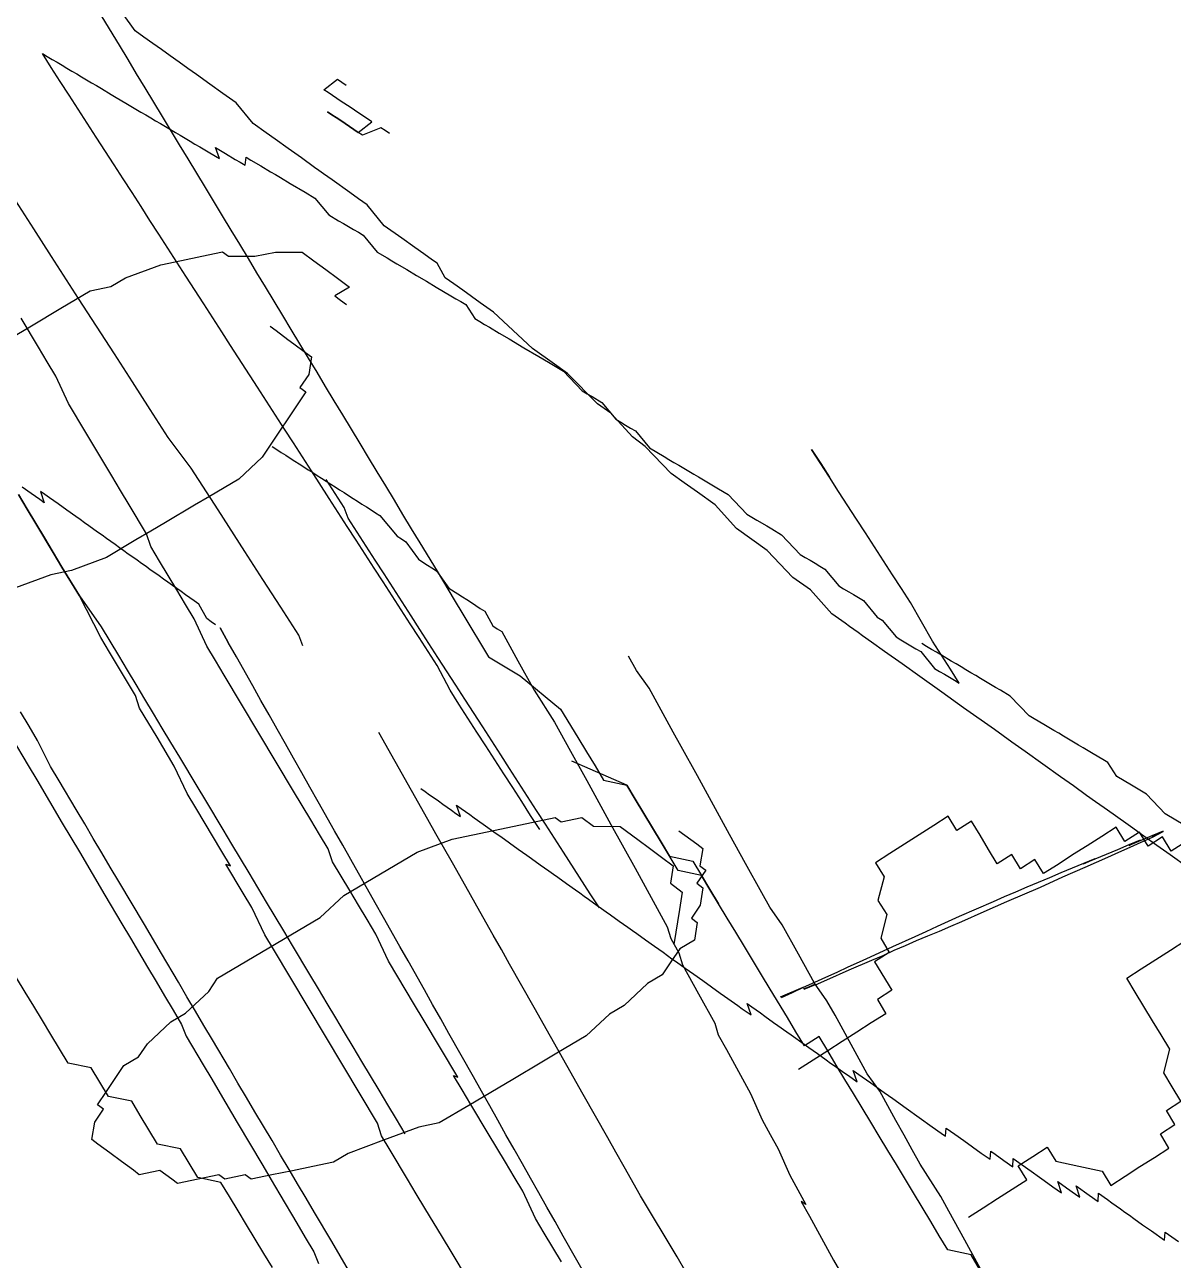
# Model space of a CAD drawing. Extents: x 444 to 702, y 138 to 554.
# Drawn here: x 574.5 to 640.8, y 284.2 to 355.5 of the extents above; entities that cross this region are included whole.
import ezdxf

# ---------------------------------------------------------------- set-up
doc = ezdxf.new("R2010")
doc.units = 0

msp = doc.modelspace()

# ---------------------------------------------------------------- linework, layer by layer
at = {"layer": '1', "color": 252}
for points in [[(578.95, 355.95, 48.483), (579.95, 354.319, 47.902), (580.44, 353.497, 47.616), (580.937, 352.675, 47.334), (581.431, 351.854, 47.042), (582.422, 350.216, 46.468), (583.417, 348.576, 45.895), (583.911, 347.757, 45.605), (584.906, 346.117, 45.033), (585.894, 344.472, 44.457), (586.388, 343.659, 44.172), (586.884, 342.836, 43.886), (587.38, 342.017, 43.6), (587.875, 341.193, 43.315), (588.369, 340.378, 43.027), (588.866, 339.558, 42.735), (589.363, 338.734, 42.446), (589.363, 338.734, 42.446), (589.858, 337.918, 42.165), (590.351, 337.096, 41.877), (590.846, 336.275, 41.593), (591.346, 335.457, 41.307), (591.346, 335.457, 41.307), (591.346, 335.457, 41.307), (591.835, 334.638, 41.014), (592.334, 333.813, 40.725), (592.833, 332.993, 40.441), (593.333, 332.178, 40.156), (593.825, 331.358, 39.865), (594.319, 330.539, 39.577), (594.813, 329.715, 39.295), (595.31, 328.9, 39.003), (595.808, 328.078, 38.717), (596.301, 327.258, 38.433), (596.798, 326.434, 38.145), (596.798, 326.434, 38.145), (597.293, 325.617, 37.854), (598.285, 323.981, 37.282), (598.285, 323.981, 37.282), (599.268, 322.339, 36.708), (599.768, 321.512, 36.426), (601.257, 319.053, 35.563), (603.087, 317.952, 34.908), (605.409, 316.034, 33.954), (606.404, 314.395, 33.389), (606.902, 313.573, 33.099), (607.398, 312.758, 32.81), (607.891, 311.932, 32.519), (609.229, 311.647, 32.154), (609.721, 310.828, 31.865), (609.721, 310.828, 31.865), (609.721, 310.828, 31.865), (610.215, 310.007, 31.578), (610.713, 309.19, 31.296), (611.209, 308.367, 31.008), (611.209, 308.367, 31.008), (611.7, 307.547, 30.719), (613.036, 307.267, 30.352), (613.036, 307.267, 30.352), (613.534, 306.443, 30.058), (613.534, 306.443, 30.058), (613.534, 306.443, 30.058), (614.028, 305.625, 29.773), (614.028, 305.625, 29.773), (614.527, 304.803, 29.487), (614.527, 304.803, 29.487), (614.527, 304.803, 29.487), (614.527, 304.803, 29.487), (614.527, 304.803, 29.487), (614.527, 304.803, 29.487), (614.527, 304.803, 29.487)], [(641.59, 306.904, 337.131), (640.575, 307.629, 333.333), (639.816, 308.169, 330.475), (639.056, 308.709, 327.627), (638.289, 309.254, 324.77), (637.278, 309.97, 320.968), (636.771, 310.333, 319.069), (636.268, 310.691, 317.175), (635.758, 311.054, 315.269), (635, 311.599, 312.414), (634.241, 312.134, 309.568), (633.227, 312.856, 305.765), (632.218, 313.581, 301.958), (631.448, 314.121, 299.11), (630.437, 314.848, 295.308), (628.663, 316.108, 288.656), (627.397, 317.013, 283.898), (626.131, 317.911, 279.154), (625.115, 318.635, 275.353), (624.102, 319.359, 271.545), (623.341, 319.9, 268.702), (622.835, 320.259, 266.792), (622.582, 320.441, 265.848), (622.328, 320.623, 264.897), (622.075, 320.802, 263.952), (621.824, 320.979, 262.995), (621.062, 321.526, 260.144), (619.831, 322.901, 257.578), (618.815, 323.619, 253.774), (617.33, 325.18, 250.261), (615.559, 326.442, 243.606), (614.325, 327.82, 241.033), (613.309, 328.548, 237.237), (612.546, 329.087, 234.388), (611.79, 329.623, 231.535), (610.3, 331.183, 228.018), (609.551, 331.725, 225.162), (608.311, 333.101, 222.598), (607.547, 333.643, 219.742), (605.813, 335.377, 215.283), (605.053, 335.924, 212.426), (603.782, 336.825, 207.67), (601.541, 338.922, 201.303), (600.776, 339.467, 198.454), (599.767, 340.189, 194.651), (599.262, 340.55, 192.752), (599.005, 340.728, 191.797), (598.754, 340.909, 190.851), (598.754, 340.909, 190.851), (598.285, 341.744, 191.131), (598.285, 341.744, 191.131), (598.027, 341.923, 190.181), (597.526, 342.284, 188.281), (597.012, 342.646, 186.378), (596.252, 343.188, 183.531), (595.235, 343.911, 179.726), (594.258, 345.108, 178.113), (593.752, 345.466, 176.209), (593.246, 345.832, 174.313), (592.237, 346.546, 170.507), (591.729, 346.91, 168.61), (591.474, 347.089, 167.66), (591.224, 347.271, 166.71), (590.461, 347.816, 163.855), (589.701, 348.353, 161.001), (588.943, 348.898, 158.153), (588.431, 349.258, 156.247), (587.67, 349.798, 153.402), (586.7, 350.998, 151.788), (585.93, 351.537, 148.934), (585.171, 352.076, 146.085), (584.418, 352.622, 143.23), (583.911, 352.982, 141.331), (583.401, 353.344, 139.433), (582.893, 353.699, 137.528), (582.384, 354.063, 135.63), (581.881, 354.427, 133.724), (581.373, 354.782, 131.827), (580.865, 355.149, 129.921), (580.138, 356.16, 129.261)], [(604.208, 309.092, 57.063), (604.208, 309.092, 57.063), (604.208, 309.092, 57.063), (604.208, 309.092, 57.063), (604.208, 309.092, 57.063), (604.208, 309.092, 57.063), (604.208, 309.092, 57.063), (603.685, 309.895, 57.366), (603.173, 310.697, 57.665), (602.654, 311.501, 57.956), (602.141, 312.3, 58.261), (601.1, 313.909, 58.859), (600.584, 314.708, 59.158), (600.063, 315.511, 59.457), (599.547, 316.312, 59.751), (599.033, 317.115, 60.049), (598.286, 318.553, 61.596), (597.77, 319.353, 61.896), (597.249, 320.152, 62.191), (596.73, 320.954, 62.489), (596.214, 321.753, 62.788), (595.692, 322.558, 63.087), (595.692, 322.558, 63.087), (595.182, 323.363, 63.388), (594.661, 324.163, 63.683), (594.661, 324.163, 63.683), (593.62, 325.77, 64.28), (593.107, 326.572, 64.587), (592.59, 327.372, 64.882), (592.07, 328.172, 65.179), (591.036, 329.774, 65.774), (590.517, 330.582, 66.075), (590.002, 331.381, 66.377), (589.485, 332.179, 66.677), (588.968, 332.989, 66.971), (587.935, 334.592, 67.57), (586.375, 336.994, 68.464), (585.864, 337.797, 68.766), (585.864, 337.797, 68.766), (585.344, 338.597, 69.065), (584.831, 339.402, 69.366), (583.795, 341.007, 69.962), (583.275, 341.81, 70.259), (582.754, 342.611, 70.559), (582.242, 343.412, 70.854), (581.722, 344.212, 71.15), (581.209, 345.015, 71.455), (580.69, 345.819, 71.755), (580.172, 346.622, 72.051), (580.172, 346.622, 72.051), (579.654, 347.421, 72.35), (578.622, 349.025, 72.948), (578.099, 349.825, 73.245), (578.099, 349.825, 73.245), (577.584, 350.63, 73.548), (577.07, 351.43, 73.843), (576.548, 352.232, 74.141), (576.032, 353.038, 74.441), (575.516, 353.838, 74.741), (575.516, 353.838, 74.741), (575.516, 353.838, 74.741), (575.516, 353.838, 74.741), (575.516, 353.838, 74.741), (575.8, 353.671, 75.685), (575.8, 353.671, 75.685), (575.8, 353.671, 75.685), (575.8, 353.671, 75.685), (575.8, 353.671, 75.685), (575.8, 353.671, 75.685), (575.8, 353.671, 75.685), (576.078, 353.502, 76.625), (576.078, 353.502, 76.625), (576.367, 353.336, 77.567), (576.65, 353.164, 78.514), (576.936, 352.994, 79.462), (577.218, 352.829, 80.406), (577.504, 352.662, 81.344), (577.784, 352.494, 82.293), (578.069, 352.326, 83.232), (578.354, 352.155, 84.177), (578.637, 351.986, 85.122), (578.923, 351.818, 86.067), (579.492, 351.478, 87.958), (579.773, 351.309, 88.895), (580.34, 350.974, 90.787), (580.629, 350.81, 91.729), (580.911, 350.638, 92.674), (581.197, 350.467, 93.618), (581.479, 350.302, 94.562), (581.765, 350.137, 95.506), (582.047, 349.964, 96.45), (582.332, 349.795, 97.397), (582.903, 349.466, 99.283), (583.188, 349.293, 100.229), (583.47, 349.127, 101.168), (584.038, 348.791, 103.06), (584.319, 348.618, 104.005), (584.602, 348.451, 104.945), (584.889, 348.28, 105.889), (585.174, 348.111, 106.836), (585.743, 347.78, 108.719), (585.743, 347.78, 108.719), (585.51, 348.411, 109.964), (585.791, 348.246, 110.91), (586.077, 348.073, 111.852), (586.644, 347.737, 113.745), (586.926, 347.568, 114.687), (587.209, 347.4, 115.626), (587.266, 347.864, 117.817), (587.548, 347.696, 118.763), (588.113, 347.358, 120.649), (588.113, 347.358, 120.649), (588.683, 347.021, 122.537), (588.969, 346.857, 123.482), (589.248, 346.687, 124.427), (589.82, 346.35, 126.313), (590.673, 345.844, 129.148), (591.239, 345.507, 131.034), (592.045, 344.539, 131.677), (592.609, 344.193, 133.569), (592.894, 344.031, 134.514), (593.461, 343.697, 136.403), (593.461, 343.697, 136.403), (593.745, 343.528, 137.342), (594.027, 343.362, 138.286), (594.829, 342.39, 138.929), (595.402, 342.053, 140.822), (595.402, 342.053, 140.822), (595.685, 341.886, 141.766), (595.969, 341.717, 142.71), (596.537, 341.379, 144.593), (597.105, 341.046, 146.479), (597.672, 340.702, 148.376), (598.236, 340.374, 150.26), (599.089, 339.867, 153.094), (599.375, 339.692, 154.034), (599.657, 339.53, 154.977), (599.945, 339.359, 155.922), (600.462, 338.56, 155.625), (600.745, 338.393, 156.57), (601.029, 338.219, 157.516), (601.311, 338.049, 158.456), (601.877, 337.717, 160.345), (602.45, 337.381, 162.234), (603.298, 336.875, 165.066), (604.155, 336.371, 167.895), (604.722, 336.032, 169.781), (605.577, 335.525, 172.621), (606.661, 334.388, 174.207), (606.944, 334.219, 175.145), (607.232, 334.052, 176.097), (607.796, 333.716, 177.979), (608.599, 332.744, 178.631), (608.881, 332.58, 179.564), (609.164, 332.408, 180.516), (609.453, 332.238, 181.462), (609.734, 332.073, 182.406), (610.539, 331.104, 183.047), (611.39, 330.6, 185.881), (611.665, 330.427, 186.826), (611.952, 330.261, 187.766), (612.239, 330.093, 188.715), (612.523, 329.923, 189.656), (612.523, 329.923, 189.656), (612.807, 329.757, 190.599), (613.09, 329.588, 191.542), (613.374, 329.42, 192.489), (613.942, 329.081, 194.377), (613.942, 329.081, 194.377), (614.227, 328.913, 195.315), (614.515, 328.743, 196.266), (615.08, 328.407, 198.155), (616.163, 327.266, 199.739), (616.45, 327.103, 200.692), (616.731, 326.93, 201.632), (617.303, 326.596, 203.517), (617.59, 326.431, 204.462), (618.153, 326.09, 206.345), (619.236, 324.951, 207.938), (619.52, 324.784, 208.879), (619.805, 324.616, 209.828), (620.092, 324.449, 210.766), (620.375, 324.278, 211.711), (620.658, 324.11, 212.658), (621.461, 323.139, 213.303), (621.741, 322.969, 214.244), (621.741, 322.969, 214.244), (622.03, 322.802, 215.196), (622.315, 322.632, 216.136), (622.883, 322.298, 218.026), (623.683, 321.33, 218.67), (623.965, 321.162, 219.617), (624.766, 320.19, 220.257), (625.047, 320.023, 221.202), (625.047, 320.023, 221.202), (625.619, 319.681, 223.091), (625.619, 319.681, 223.091), (625.903, 319.516, 224.028), (625.903, 319.516, 224.028), (626.186, 319.348, 224.973), (626.99, 318.38, 225.62), (627.271, 318.209, 226.563), (627.554, 318.041, 227.511), (627.839, 317.874, 228.457), (628.129, 317.702, 229.397), (628.129, 317.702, 229.397), (628.41, 317.536, 230.343), (628.41, 317.536, 230.343), (628.41, 317.536, 230.343), (628.41, 317.536, 230.343), (628.41, 317.536, 230.343), (628.41, 317.536, 230.343), (627.898, 318.338, 230.641), (626.861, 319.941, 231.237), (625.588, 322.18, 233.074), (625.588, 322.18, 233.074), (625.07, 322.981, 233.371), (625.07, 322.981, 233.371), (624.556, 323.783, 233.675), (624.035, 324.586, 233.97), (623.522, 325.385, 234.272), (623.004, 326.189, 234.566), (622.486, 326.989, 234.868), (621.45, 328.588, 235.468), (620.928, 329.399, 235.766), (619.894, 330.994, 236.363), (619.894, 330.994, 236.363), (619.894, 330.994, 236.363), (619.894, 330.994, 236.363), (619.894, 330.994, 236.363), (619.894, 330.994, 236.363), (619.894, 330.994, 236.363), (620.415, 330.195, 236.066), (620.928, 329.399, 235.766)], [(595.539, 349.226, 49.554), (595.296, 349.393, 48.606), (595.296, 349.393, 48.606), (595.04, 349.559, 47.652), (593.986, 349.132, 46.8), (593.986, 349.132, 46.8), (593.738, 349.294, 45.844), (593.738, 349.294, 45.844), (593.488, 349.462, 44.902), (593.234, 349.63, 43.941), (592.978, 349.798, 42.988), (592.728, 349.969, 42.035), (592.474, 350.143, 41.075), (592.221, 350.308, 40.123), (591.969, 350.473, 39.176), (591.969, 350.473, 39.176), (591.969, 350.473, 39.176), (591.969, 350.473, 39.176), (591.969, 350.473, 39.176), (591.969, 350.473, 39.176), (592.221, 350.308, 40.123), (592.221, 350.308, 40.123), (592.474, 350.143, 41.075), (592.728, 349.969, 42.035), (593.234, 349.63, 43.941), (593.488, 349.462, 44.902), (593.738, 349.294, 45.844), (593.738, 349.294, 45.844), (594.529, 349.898, 45.743), (594.529, 349.898, 45.743), (594.529, 349.898, 45.743), (594.529, 349.898, 45.743), (594.529, 349.898, 45.743), (594.529, 349.898, 45.743), (594.529, 349.898, 45.743), (594.529, 349.898, 45.743), (594.529, 349.898, 45.743), (594.529, 349.898, 45.743), (594.529, 349.898, 45.743), (594.529, 349.898, 45.743), (594.276, 350.067, 44.79), (593.773, 350.4, 42.884), (593.266, 350.74, 40.982), (592.758, 351.074, 39.071), (592.254, 351.412, 37.168), (592.254, 351.412, 37.168), (592.002, 351.585, 36.216), (591.748, 351.747, 35.261), (591.748, 351.747, 35.261), (591.748, 351.747, 35.261), (591.748, 351.747, 35.261), (591.748, 351.747, 35.261), (591.748, 351.747, 35.261), (591.748, 351.747, 35.261), (591.748, 351.747, 35.261), (592.544, 352.351, 35.157), (593.043, 352.014, 37.062)], [(590.543, 319.672, 21.741), (590.543, 319.672, 21.741), (590.543, 319.672, 21.741), (590.543, 319.672, 21.741), (590.543, 319.672, 21.741), (590.543, 319.672, 21.741), (590.543, 319.672, 21.741), (590.543, 319.672, 21.741), (590.543, 319.672, 21.741), (590.543, 319.672, 21.741), (590.543, 319.672, 21.741), (590.543, 319.672, 21.741), (590.543, 319.672, 21.741), (590.543, 319.672, 21.741), (590.543, 319.672, 21.741), (590.543, 319.672, 21.741), (590.543, 319.672, 21.741), (590.543, 319.672, 21.741), (590.543, 319.672, 21.741), (590.543, 319.672, 21.741), (590.308, 320.304, 22.983), (589.27, 321.907, 23.586), (588.238, 323.51, 24.18), (587.203, 325.12, 24.778), (585.651, 327.524, 25.67), (584.099, 329.927, 26.573), (582.783, 331.697, 26.225), (582.263, 332.502, 26.526), (581.742, 333.303, 26.82), (580.711, 334.907, 27.421), (579.68, 336.514, 28.019), (578.638, 338.118, 28.616), (577.604, 339.719, 29.211), (576.568, 341.328, 29.81), (576.051, 342.126, 30.104), (575.017, 343.731, 30.705), (573.981, 345.335, 31.301)], [(573.206, 337.139, 27.289), (574.897, 338.143, 26.932), (576.589, 339.148, 26.572), (578.282, 340.15, 26.216), (579.469, 340.4, 26.94), (580.316, 340.903, 26.762), (582.352, 341.653, 27.311), (583.538, 341.903, 28.036), (584.724, 342.152, 28.762), (585.912, 342.4, 29.489), (586.253, 342.15, 30.395), (587.781, 342.145, 32.028), (588.97, 342.392, 32.754), (590.5, 342.391, 34.385), (591.181, 341.885, 36.196), (591.864, 341.38, 38.005), (592.547, 340.876, 39.818), (593.229, 340.369, 41.629), (592.383, 339.866, 41.807), (592.725, 339.613, 42.713), (593.064, 339.36, 43.617)], [(605.473, 284.147, 44.174), (604.473, 285.818, 44.629), (603.972, 286.654, 44.855), (603.233, 288.223, 46.269), (602.735, 289.057, 46.497), (602.234, 289.894, 46.724), (602.234, 289.894, 46.724), (601.732, 290.727, 46.951), (601.232, 291.563, 47.178), (600.232, 293.234, 47.632), (599.73, 294.071, 47.86), (599.232, 294.906, 48.087), (599.492, 294.803, 49.046), (598.492, 296.474, 49.499), (598.492, 296.474, 49.499), (597.491, 298.145, 49.955), (596.992, 298.981, 50.181), (595.489, 301.488, 50.862), (594.752, 303.054, 52.276), (594.252, 303.89, 52.502), (593.75, 304.727, 52.73), (593.25, 305.561, 52.958), (592.751, 306.398, 53.183), (592.25, 307.232, 53.412), (592.25, 307.232, 53.412), (592.012, 307.966, 54.597), (591.512, 308.801, 54.824), (591.011, 309.637, 55.053), (590.011, 311.308, 55.506), (589.011, 312.977, 55.961), (588.01, 314.65, 56.416), (587.008, 316.32, 56.87), (586.007, 317.993, 57.321), (585.508, 318.827, 57.549), (585.005, 319.661, 57.777), (585.005, 319.661, 57.777), (584.27, 321.228, 59.192), (584.27, 321.228, 59.192), (584.27, 321.228, 59.192), (583.77, 322.064, 59.419), (583.77, 322.064, 59.419), (583.77, 322.064, 59.419), (583.269, 322.902, 59.645), (582.767, 323.737, 59.873), (582.267, 324.572, 60.099), (581.768, 325.41, 60.325), (581.53, 326.14, 61.511), (580.527, 327.809, 61.967), (580.028, 328.646, 62.196), (579.527, 329.481, 62.421), (578.026, 331.988, 63.1), (578.026, 331.988, 63.1), (577.028, 333.658, 63.556), (577.028, 333.658, 63.556), (576.289, 335.229, 64.971), (575.787, 336.062, 65.197), (575.288, 336.898, 65.427), (575.288, 336.898, 65.427), (574.287, 338.569, 65.877)], [(588.658, 338.112, 41.619), (588.997, 337.859, 42.522), (588.997, 337.859, 42.522), (589.68, 337.353, 44.334), (590.022, 337.102, 45.239), (590.705, 336.596, 47.048), (591.045, 336.345, 47.955), (590.881, 335.335, 49.946), (590.881, 335.335, 49.946), (590.376, 334.581, 51.029), (590.72, 334.33, 51.935), (590.215, 333.573, 53.019), (589.709, 332.82, 54.102), (589.204, 332.066, 55.187), (588.7, 331.309, 56.271), (588.193, 330.557, 57.356), (586.843, 329.3, 58.62), (585.996, 328.8, 58.798), (585.15, 328.294, 58.977), (585.15, 328.294, 58.977), (584.303, 327.794, 59.156), (584.303, 327.794, 59.156), (582.611, 326.79, 59.514), (581.765, 326.29, 59.693), (580.918, 325.787, 59.873), (579.226, 324.783, 60.229), (577.193, 324.033, 59.682), (576.006, 323.782, 58.957), (573.972, 323.031, 58.409)], [(588.782, 331.169, -28.506), (588.782, 331.169, -28.506), (588.782, 331.169, -28.506), (588.782, 331.169, -28.506), (589.042, 330.998, -27.553), (589.042, 330.998, -27.553), (589.042, 330.998, -27.553), (589.042, 330.998, -27.553), (589.042, 330.998, -27.553), (589.042, 330.998, -27.553), (589.042, 330.998, -27.553), (589.297, 330.838, -26.602), (589.561, 330.669, -25.656), (589.819, 330.507, -24.7), (590.073, 330.337, -23.749), (590.073, 330.337, -23.749), (590.333, 330.17, -22.794), (590.333, 330.17, -22.794), (590.595, 330.01, -21.848), (590.854, 329.84, -20.896), (591.112, 329.679, -19.946), (591.112, 329.679, -19.946), (591.37, 329.507, -18.991), (591.629, 329.346, -18.045), (591.885, 329.177, -17.084), (592.151, 329.009, -16.133), (592.405, 328.846, -15.18), (592.662, 328.681, -14.23), (592.662, 328.681, -14.23), (592.918, 328.517, -13.278), (593.179, 328.347, -12.326), (593.437, 328.183, -11.381), (593.698, 328.021, -10.427), (593.954, 327.857, -9.473), (594.218, 327.689, -8.523), (594.475, 327.524, -7.577), (594.475, 327.524, -7.577), (594.735, 327.356, -6.617), (594.992, 327.194, -5.672), (594.992, 327.194, -5.672), (595.976, 326.014, -4.044), (596.23, 325.847, -3.088), (596.487, 325.684, -2.133), (596.487, 325.684, -2.133), (596.487, 325.684, -2.133), (597.217, 324.675, -1.458), (597.472, 324.511, -0.507), (597.731, 324.341, 0.447), (597.993, 324.176, 1.399), (598.251, 324.012, 2.353), (598.251, 324.012, 2.353), (598.973, 323.001, 3.024), (599.489, 322.671, 4.932), (599.489, 322.671, 4.932), (599.746, 322.505, 5.886), (599.746, 322.505, 5.886), (600.005, 322.343, 6.835), (600.005, 322.343, 6.835), (600.005, 322.343, 6.835), (600.263, 322.17, 7.789), (600.263, 322.17, 7.789), (600.522, 322.007, 8.738), (600.522, 322.007, 8.738), (600.522, 322.007, 8.738), (600.778, 321.84, 9.693), (600.778, 321.84, 9.693), (600.778, 321.84, 9.693), (601.038, 321.678, 10.642), (601.501, 320.835, 10.369), (601.759, 320.668, 11.32), (601.759, 320.668, 11.32), (601.759, 320.668, 11.32), (601.759, 320.668, 11.32), (601.759, 320.668, 11.32), (602.02, 320.505, 12.271), (602.02, 320.505, 12.271), (602.483, 319.657, 11.996), (602.483, 319.657, 11.996), (602.483, 319.657, 11.996), (602.483, 319.657, 11.996), (602.483, 319.657, 11.996), (602.948, 318.815, 11.726), (603.882, 317.132, 11.182), (605.066, 315.285, 11.588), (605.992, 313.599, 11.039), (606.922, 311.911, 10.493), (607.389, 311.068, 10.227), (607.855, 310.223, 9.948), (608.316, 309.381, 9.673), (609.711, 306.854, 8.855), (610.176, 306.011, 8.585), (611.1, 304.329, 8.032), (611.566, 303.481, 7.76), (611.773, 302.805, 6.539), (612.242, 301.967, 6.267), (612.448, 301.292, 5.039), (613.372, 299.603, 4.495), (614.306, 297.913, 3.949), (614.511, 297.244, 2.723), (614.511, 297.244, 2.723), (614.973, 296.4, 2.449), (615.9, 294.713, 1.903), (616.369, 293.869, 1.63), (617.033, 292.348, 0.129), (617.033, 292.348, 0.129), (617.498, 291.506, -0.139), (617.964, 290.663, -0.412), (617.964, 290.663, -0.412), (618.629, 289.147, -1.905), (619.1, 288.301, -2.186), (619.566, 287.463, -2.455), (619.299, 287.629, -3.402), (619.768, 286.787, -3.678), (620.233, 285.936, -3.955), (620.233, 285.936, -3.955), (620.699, 285.099, -4.222), (621.161, 284.257, -4.5), (621.627, 283.417, -4.772)], [(607.647, 304.58, 58.401), (607.647, 304.58, 58.401), (607.647, 304.58, 58.401), (607.647, 304.58, 58.401), (607.647, 304.58, 58.401), (607.126, 305.384, 58.702), (605.575, 307.786, 59.596), (604.54, 309.391, 60.196), (604.026, 310.192, 60.493), (604.026, 310.192, 60.493), (603.505, 310.995, 60.791), (602.993, 311.798, 61.092), (602.468, 312.599, 61.394), (601.955, 313.402, 61.686), (601.442, 314.202, 61.989), (600.919, 315.007, 62.287), (599.885, 316.609, 62.886), (599.885, 316.609, 62.886), (599.369, 317.41, 63.184), (598.334, 319.015, 63.783), (597.818, 319.817, 64.077), (597.299, 320.619, 64.378), (597.299, 320.619, 64.378), (596.786, 321.417, 64.68), (596.264, 322.223, 64.976), (595.232, 323.827, 65.573), (594.713, 324.627, 65.874), (594.193, 325.429, 66.172), (593.674, 326.233, 66.471), (593.162, 327.036, 66.767), (592.922, 327.666, 68.016), (592.922, 327.666, 68.016), (592.408, 328.471, 68.308), (591.887, 329.273, 68.613), (591.887, 329.273, 68.613), (591.887, 329.273, 68.613), (591.887, 329.273, 68.613), (591.887, 329.273, 68.613), (591.887, 329.273, 68.613)], [(585.512, 320.891, 20.101), (585.512, 320.891, 20.101), (585.512, 320.891, 20.101), (585.512, 320.891, 20.101), (585.512, 320.891, 20.101), (585.512, 320.891, 20.101), (585.512, 320.891, 20.101), (585.512, 320.891, 20.101), (585.512, 320.891, 20.101), (585.512, 320.891, 20.101), (585.512, 320.891, 20.101), (585.512, 320.891, 20.101), (585.512, 320.891, 20.101), (585.512, 320.891, 20.101), (585.512, 320.891, 20.101), (585.512, 320.891, 20.101), (585.512, 320.891, 20.101), (585.512, 320.891, 20.101), (585.256, 321.072, 19.153), (585.003, 321.253, 18.2), (585.003, 321.253, 18.2), (585.003, 321.253, 18.2), (585.003, 321.253, 18.2), (585.003, 321.253, 18.2), (584.535, 322.09, 18.487), (584.277, 322.269, 17.533), (584.028, 322.447, 16.587), (584.028, 322.447, 16.587), (583.774, 322.628, 15.633), (583.774, 322.628, 15.633), (583.518, 322.809, 14.681), (583.518, 322.809, 14.681), (583.518, 322.809, 14.681), (583.518, 322.809, 14.681), (583.265, 322.99, 13.734), (583.265, 322.99, 13.734), (583.265, 322.99, 13.734), (583.015, 323.169, 12.781), (583.015, 323.169, 12.781), (583.015, 323.169, 12.781), (582.76, 323.349, 11.837), (582.501, 323.528, 10.881), (582.501, 323.528, 10.881), (582.25, 323.709, 9.936), (582.25, 323.709, 9.936), (581.997, 323.897, 8.983), (581.997, 323.897, 8.983), (581.745, 324.069, 8.035), (581.496, 324.253, 7.08), (581.496, 324.253, 7.08), (581.238, 324.435, 6.134), (581.238, 324.435, 6.134), (580.985, 324.613, 5.181), (580.985, 324.613, 5.181), (580.733, 324.794, 4.232), (580.733, 324.794, 4.232), (580.733, 324.794, 4.232), (580.474, 324.974, 3.278), (580.226, 325.154, 2.332), (580.226, 325.154, 2.332), (579.976, 325.334, 1.375), (579.976, 325.334, 1.375), (579.717, 325.517, 0.431), (579.465, 325.695, -0.521), (579.465, 325.695, -0.521), (579.465, 325.695, -0.521), (579.214, 325.878, -1.469), (579.214, 325.878, -1.469), (578.961, 326.061, -2.419), (578.706, 326.24, -3.371), (578.197, 326.596, -5.272), (577.948, 326.779, -6.221), (577.694, 326.961, -7.171), (577.442, 327.138, -8.122), (576.932, 327.506, -10.025), (576.423, 327.865, -11.928), (575.923, 328.223, -13.828), (575.661, 328.403, -14.772), (575.414, 328.585, -15.725), (575.627, 327.934, -16.964), (575.375, 328.112, -17.91), (574.868, 328.473, -19.816), (574.357, 328.834, -21.716)], [(574.147, 328.406, 32.507), (574.647, 327.571, 32.279), (574.647, 327.571, 32.279), (575.148, 326.735, 32.053), (575.647, 325.9, 31.826), (575.647, 325.9, 31.826), (576.149, 325.063, 31.597), (576.649, 324.226, 31.371), (577.651, 322.556, 30.917), (578.915, 320.783, 31.421), (579.413, 319.947, 31.196), (579.413, 319.947, 31.196), (579.914, 319.114, 30.966), (580.415, 318.276, 30.739), (580.415, 318.276, 30.739), (580.415, 318.276, 30.739), (580.916, 317.442, 30.514), (580.916, 317.442, 30.514), (581.417, 316.606, 30.287), (581.916, 315.77, 30.058), (582.417, 314.935, 29.832), (582.917, 314.1, 29.605), (582.917, 314.1, 29.605), (583.419, 313.264, 29.378), (584.419, 311.592, 28.923), (584.919, 310.757, 28.696), (585.92, 309.085, 28.243), (586.421, 308.249, 28.017), (586.919, 307.417, 27.788), (586.919, 307.417, 27.788), (587.419, 306.581, 27.56), (587.419, 306.581, 27.56), (588.42, 304.907, 27.104), (588.42, 304.907, 27.104), (588.921, 304.072, 26.878), (589.423, 303.237, 26.651), (589.92, 302.403, 26.424), (590.924, 300.731, 25.968), (591.424, 299.895, 25.743), (591.924, 299.059, 25.517), (592.425, 298.223, 25.29), (592.425, 298.223, 25.29), (592.925, 297.389, 25.063), (593.424, 296.553, 24.834), (593.925, 295.716, 24.608), (594.424, 294.88, 24.379), (594.925, 294.046, 24.153), (595.426, 293.211, 23.926), (595.928, 292.375, 23.697), (595.928, 292.375, 23.697), (595.928, 292.375, 23.697), (596.427, 291.54, 23.471), (596.427, 291.54, 23.471), (596.427, 291.54, 23.471), (596.427, 291.54, 23.471), (596.427, 291.54, 23.471), (596.427, 291.54, 23.471), (596.427, 291.54, 23.471)], [(600.091, 283.073, 14.258), (599.091, 284.742, 14.713), (598.593, 285.58, 14.941), (597.589, 287.248, 15.394), (597.09, 288.086, 15.621), (596.589, 288.921, 15.849), (596.589, 288.921, 15.849), (595.59, 290.591, 16.303), (595.088, 291.428, 16.53), (594.85, 292.159, 17.715), (593.85, 293.831, 18.171), (592.85, 295.501, 18.625), (591.849, 297.172, 19.079), (589.845, 300.514, 19.988), (588.846, 302.184, 20.443), (588.346, 303.02, 20.669), (587.606, 304.59, 22.082), (587.107, 305.424, 22.311), (586.108, 307.097, 22.765), (586.369, 306.99, 23.724), (585.869, 307.829, 23.95), (584.367, 310.333, 24.631), (583.867, 311.17, 24.859), (583.129, 312.739, 26.272), (582.131, 314.41, 26.726), (581.127, 316.08, 27.181), (580.891, 316.812, 28.368), (579.388, 319.319, 29.049), (578.89, 320.154, 29.276), (577.651, 322.556, 30.917), (576.649, 324.226, 31.371), (576.149, 325.063, 31.597), (575.148, 326.735, 32.053), (574.647, 327.571, 32.279), (574.147, 328.406, 32.507)], [(606.98, 283.136, 8.264), (605.568, 285.643, 9.115), (605.094, 286.476, 9.401), (604.626, 287.315, 9.679), (604.156, 288.143, 9.966), (603.684, 288.978, 10.252), (603.207, 289.813, 10.536), (602.738, 290.648, 10.818), (602.262, 291.485, 11.103), (601.798, 292.322, 11.388), (601.325, 293.155, 11.671), (600.85, 293.991, 11.956), (600.85, 293.991, 11.956), (600.38, 294.828, 12.242), (598.967, 297.331, 13.095), (598.494, 298.167, 13.38), (598.026, 298.999, 13.665), (597.553, 299.837, 13.948), (596.61, 301.513, 14.519), (596.135, 302.344, 14.802), (595.194, 304.012, 15.37), (594.721, 304.851, 15.656), (593.31, 307.353, 16.507), (592.841, 308.191, 16.789), (592.366, 309.019, 17.078), (591.425, 310.693, 17.645), (590.954, 311.524, 17.925), (590.483, 312.363, 18.212), (590.483, 312.363, 18.212), (590.011, 313.198, 18.493), (590.011, 313.198, 18.493), (589.54, 314.03, 18.777), (589.066, 314.865, 19.064), (588.595, 315.7, 19.351), (588.123, 316.532, 19.632), (588.123, 316.532, 19.632), (587.65, 317.366, 19.913), (586.709, 319.039, 20.485), (586.238, 319.873, 20.768), (585.77, 320.713, 21.057), (585.77, 320.713, 21.057), (585.77, 320.713, 21.057), (585.77, 320.713, 21.057), (585.77, 320.713, 21.057), (585.77, 320.713, 21.057), (585.77, 320.713, 21.057), (585.77, 320.713, 21.057), (585.77, 320.713, 21.057), (586.238, 319.873, 20.768)], [(641.429, 309.324, 271.579), (640.293, 309.998, 267.806), (639.209, 311.135, 266.214), (638.35, 311.643, 263.379), (637.502, 312.147, 260.55), (637.502, 312.147, 260.55), (636.984, 312.947, 260.848), (636.701, 313.12, 259.905), (636.701, 313.12, 259.905), (636.131, 313.456, 258.02), (635.848, 313.622, 257.075), (635.56, 313.789, 256.129), (635.281, 313.958, 255.189), (634.707, 314.292, 253.3), (634.429, 314.464, 252.355), (634.144, 314.637, 251.405), (633.856, 314.8, 250.469), (633.573, 314.969, 249.517), (633.292, 315.14, 248.576), (633.292, 315.14, 248.576), (632.722, 315.475, 246.69), (632.44, 315.642, 245.75), (631.352, 316.785, 244.15), (630.789, 317.121, 242.27), (630.498, 317.286, 241.324), (630.215, 317.452, 240.381), (629.643, 317.789, 238.493), (629.362, 317.96, 237.55), (629.08, 318.131, 236.605), (628.798, 318.294, 235.66), (628.512, 318.466, 234.718), (628.23, 318.633, 233.77), (627.941, 318.798, 232.83), (627.377, 319.142, 230.937), (627.377, 319.142, 230.937), (627.094, 319.307, 230), (626.807, 319.472, 229.053), (626.807, 319.472, 229.053), (626.807, 319.472, 229.053), (626.807, 319.472, 229.053), (626.525, 319.645, 228.11), (626.241, 319.81, 227.162), (626.241, 319.81, 227.162), (626.241, 319.81, 227.162), (626.241, 319.81, 227.162)], [(629.66, 283.712, 44.594), (628.731, 285.401, 45.138), (627.8, 287.086, 45.681), (627.338, 287.931, 45.957), (626.146, 289.78, 45.551), (625.684, 290.62, 45.822), (625.222, 291.464, 46.093), (624.753, 292.31, 46.365), (623.826, 293.99, 46.908), (623.106, 295, 46.237), (622.176, 296.688, 46.781), (621.247, 298.372, 47.327), (620.779, 299.214, 47.598), (620.062, 300.22, 46.925), (619.129, 301.906, 47.469), (618.202, 303.589, 48.017), (617.477, 304.603, 47.342), (617.016, 305.445, 47.614), (616.084, 307.132, 48.152), (615.157, 308.809, 48.7), (614.691, 309.654, 48.976), (614.232, 310.497, 49.25), (613.763, 311.343, 49.52), (613.3, 312.187, 49.795), (613.3, 312.187, 49.795), (612.368, 313.871, 50.342), (611.905, 314.71, 50.614), (610.978, 316.398, 51.158), (610.517, 317.24, 51.435), (609.789, 318.249, 50.756), (609.321, 319.092, 51.026), (609.321, 319.092, 51.026), (609.321, 319.092, 51.026), (609.321, 319.092, 51.026), (609.321, 319.092, 51.026), (609.321, 319.092, 51.026), (609.321, 319.092, 51.026), (609.321, 319.092, 51.026), (609.321, 319.092, 51.026), (609.321, 319.092, 51.026), (609.321, 319.092, 51.026), (609.321, 319.092, 51.026), (609.321, 319.092, 51.026), (609.321, 319.092, 51.026)], [(593.186, 283.678, 33.585), (592.206, 285.336, 34.109), (591.221, 286.991, 34.64), (590.728, 287.829, 34.905), (590.242, 288.659, 35.17), (590.242, 288.659, 35.17), (589.748, 289.486, 35.435), (589.26, 290.314, 35.699), (589.26, 290.314, 35.699), (588.765, 291.146, 35.964), (588.275, 291.975, 36.229), (588.275, 291.975, 36.229), (587.779, 292.807, 36.495), (587.291, 293.64, 36.76), (586.802, 294.467, 37.02), (586.309, 295.297, 37.286), (585.327, 296.96, 37.817), (585.327, 296.96, 37.817), (584.838, 297.787, 38.081), (584.348, 298.616, 38.34), (583.852, 299.445, 38.605), (583.363, 300.278, 38.872), (582.387, 301.941, 39.4), (581.402, 303.6, 39.928), (579.926, 306.089, 40.721), (579.435, 306.921, 40.982), (578.948, 307.751, 41.251), (578.451, 308.578, 41.514), (577.959, 309.41, 41.777), (577.959, 309.41, 41.777), (577.469, 310.242, 42.038), (576.486, 311.896, 42.57), (575.996, 312.729, 42.83), (575.244, 314.218, 44.321), (574.752, 315.048, 44.584), (574.256, 315.879, 44.847)], [(573.723, 314.437, 33.243), (574.706, 312.773, 32.717), (575.199, 311.946, 32.453), (576.668, 309.455, 31.66), (577.65, 307.795, 31.129), (579.124, 305.301, 30.34), (580.108, 303.645, 29.814), (580.596, 302.816, 29.547), (581.582, 301.158, 29.017), (582.074, 300.324, 28.754), (582.567, 299.496, 28.491), (583.058, 298.665, 28.229), (583.543, 297.836, 27.958), (583.813, 297.176, 26.739), (584.794, 295.515, 26.211), (585.285, 294.684, 25.95), (585.775, 293.857, 25.681), (586.759, 292.197, 25.154), (588.23, 289.703, 24.36), (588.721, 288.876, 24.096), (589.215, 288.041, 23.829), (590.19, 286.384, 23.3), (590.19, 286.384, 23.3), (590.684, 285.557, 23.039), (590.684, 285.557, 23.039), (591.179, 284.726, 22.778), (591.179, 284.726, 22.778), (591.442, 284.063, 21.55)], [(613.094, 282.776, 47.602), (612.146, 284.447, 48.173), (610.013, 287.966, 48.359), (609.071, 289.636, 48.924), (608.6, 290.474, 49.21), (608.129, 291.31, 49.494), (606.716, 293.809, 50.349), (605.765, 295.484, 50.917), (604.827, 297.154, 51.485), (603.887, 298.823, 52.053), (602.466, 301.32, 52.906), (601.999, 302.16, 53.187), (601.528, 302.998, 53.476), (600.578, 304.667, 54.044), (600.112, 305.5, 54.327), (599.169, 307.172, 54.899), (598.224, 308.843, 55.466), (597.754, 309.673, 55.748), (596.811, 311.345, 56.32), (595.868, 313.017, 56.886), (594.93, 314.684, 57.455), (594.93, 314.684, 57.455), (594.93, 314.684, 57.455), (594.93, 314.684, 57.455), (594.93, 314.684, 57.455)], [(629.586, 283.741, 21.578), (629.095, 284.56, 21.86), (627.755, 284.84, 22.228), (627.254, 285.662, 22.517), (626.768, 286.482, 22.805), (626.274, 287.301, 23.094), (625.777, 288.125, 23.379), (624.781, 289.764, 23.954), (624.288, 290.581, 24.241), (624.288, 290.581, 24.241), (623.793, 291.404, 24.529), (623.299, 292.218, 24.81), (622.799, 293.041, 25.103), (622.305, 293.863, 25.383), (622.305, 293.863, 25.383), (621.809, 294.678, 25.672), (621.312, 295.499, 25.962), (620.819, 296.322, 26.249), (620.819, 296.322, 26.249), (620.327, 297.142, 26.537), (619.483, 296.608, 26.618), (618.985, 297.423, 26.911), (618.492, 298.248, 27.197), (617.501, 299.887, 27.769), (617.001, 300.707, 28.054), (616.013, 302.341, 28.623), (616.013, 302.341, 28.623), (615.518, 303.168, 28.911), (615.518, 303.168, 28.911), (615.518, 303.168, 28.911), (615.02, 303.983, 29.201), (614.527, 304.803, 29.487), (614.028, 305.625, 29.773), (613.534, 306.443, 30.058), (612.197, 306.73, 30.433), (611.209, 308.367, 31.008), (611.209, 308.367, 31.008), (610.713, 309.19, 31.296), (610.215, 310.007, 31.578), (610.215, 310.007, 31.578), (610.215, 310.007, 31.578), (610.215, 310.007, 31.578), (610.215, 310.007, 31.578), (610.215, 310.007, 31.578), (609.721, 310.828, 31.865), (609.229, 311.647, 32.154), (606.057, 313.034, 33.178)], [(597.356, 311.452, 60.405), (597.604, 311.278, 61.353), (597.604, 311.278, 61.353), (597.859, 311.096, 62.307), (598.111, 310.917, 63.261), (598.111, 310.917, 63.261), (598.365, 310.74, 64.207), (598.618, 310.558, 65.16), (599.124, 310.195, 67.057), (599.377, 310.014, 68.004), (599.637, 309.835, 68.961), (599.416, 310.486, 70.191), (599.667, 310.306, 71.145), (600.178, 309.948, 73.046), (600.432, 309.763, 73.994), (600.939, 309.405, 75.893), (601.695, 308.861, 78.747), (601.955, 308.683, 79.699), (602.456, 308.321, 81.603), (602.969, 307.963, 83.496), (603.219, 307.777, 84.45), (603.473, 307.604, 85.402), (603.727, 307.416, 86.349), (604.231, 307.055, 88.254), (604.739, 306.696, 90.153), (604.996, 306.519, 91.105), (605.248, 306.34, 92.053), (605.752, 305.973, 93.954), (606.27, 305.615, 95.858), (606.519, 305.433, 96.806), (606.769, 305.253, 97.756), (607.024, 305.074, 98.706), (607.527, 304.711, 100.611), (607.781, 304.529, 101.557), (608.034, 304.348, 102.514), (608.034, 304.348, 102.514), (608.289, 304.166, 103.46), (608.289, 304.166, 103.46), (608.798, 303.807, 105.36), (609.044, 303.626, 106.31), (609.3, 303.448, 107.267), (609.559, 303.269, 108.213), (609.807, 303.087, 109.161), (610.313, 302.726, 111.061), (610.822, 302.367, 112.96), (611.328, 302.005, 114.864), (611.832, 301.639, 116.766), (612.09, 301.458, 117.716), (612.597, 301.096, 119.613), (613.104, 300.738, 121.52), (613.612, 300.377, 123.421), (614.111, 300.018, 125.321), (614.623, 299.651, 127.224), (614.875, 299.474, 128.17), (615.638, 298.934, 131.023), (615.892, 298.754, 131.976), (616.401, 298.393, 133.875), (616.18, 299.046, 135.115), (616.438, 298.87, 136.064), (616.686, 298.686, 137.015), (616.935, 298.508, 137.958), (617.191, 298.328, 138.908), (617.698, 297.966, 140.812), (617.953, 297.784, 141.758), (618.457, 297.423, 143.665), (618.708, 297.242, 144.615), (619.472, 296.704, 147.467), (619.728, 296.523, 148.408), (620.233, 296.163, 150.314), (620.74, 295.801, 152.213), (620.991, 295.618, 153.166), (621.25, 295.442, 154.116), (621.755, 295.077, 156.018), (622.012, 294.895, 156.971), (622.514, 294.535, 158.871), (622.298, 295.188, 160.102), (622.803, 294.829, 162.001), (623.31, 294.471, 163.911), (624.073, 293.927, 166.757), (624.579, 293.568, 168.656), (625.338, 293.023, 171.509), (626.102, 292.48, 174.364), (626.853, 291.942, 177.216), (627.367, 291.579, 179.115), (627.623, 291.401, 180.066), (627.652, 291.869, 182.247), (628.159, 291.516, 184.15), (628.669, 291.152, 186.055), (629.171, 290.791, 187.952), (629.68, 290.428, 189.854), (630.186, 290.069, 191.751), (630.224, 290.544, 193.938), (630.479, 290.362, 194.887), (630.983, 290, 196.793), (631.494, 289.639, 198.689), (631.523, 290.112, 200.871), (632.029, 289.751, 202.774), (632.548, 289.391, 204.681), (633.047, 289.034, 206.576), (633.303, 288.848, 207.536), (633.806, 288.484, 209.432), (634.058, 288.303, 210.379), (634.313, 288.126, 211.332), (634.094, 288.781, 212.562), (634.601, 288.417, 214.468), (635.107, 288.061, 216.369), (635.359, 287.878, 217.315), (635.145, 288.529, 218.55), (635.907, 287.992, 221.404), (636.416, 287.634, 223.307), (636.444, 288.106, 225.488), (636.953, 287.749, 227.391), (637.208, 287.562, 228.345), (637.458, 287.38, 229.292), (637.458, 287.38, 229.292), (637.458, 287.38, 229.292), (637.712, 287.203, 230.244), (637.968, 287.026, 231.193), (638.223, 286.845, 232.146), (638.477, 286.662, 233.093), (638.982, 286.297, 234.996), (639.491, 285.936, 236.896), (640.25, 285.397, 239.743), (640.286, 285.871, 241.934), (641.047, 285.332, 244.787)], [(612.241, 309.01, 26.815), (612.241, 309.01, 26.815), (612.584, 308.759, 27.721), (612.584, 308.759, 27.721), (612.925, 308.507, 28.627), (613.266, 308.253, 29.531), (613.608, 307.999, 30.438), (613.444, 306.993, 32.426), (613.785, 306.741, 33.334), (613.278, 305.986, 34.415), (613.622, 305.732, 35.322), (613.458, 304.726, 37.313), (612.954, 303.973, 38.396), (613.296, 303.719, 39.301), (613.13, 302.713, 41.291), (612.285, 302.211, 41.47), (611.779, 301.456, 42.555), (611.275, 300.701, 43.639), (610.427, 300.199, 43.817), (609.076, 298.941, 45.08), (608.23, 298.441, 45.26), (606.881, 297.185, 46.523), (606.034, 296.682, 46.701), (605.187, 296.181, 46.882), (604.339, 295.679, 47.059), (602.649, 294.673, 47.417), (602.649, 294.673, 47.417), (600.956, 293.669, 47.776), (600.11, 293.168, 47.955), (598.416, 292.165, 48.313), (597.231, 291.915, 47.586), (595.197, 291.165, 47.039), (593.161, 290.412, 46.489), (592.316, 289.911, 46.67), (591.129, 289.661, 45.942), (589.94, 289.412, 45.216), (588.752, 289.164, 44.49), (587.566, 288.915, 43.762), (587.224, 289.167, 42.858), (586.037, 288.918, 42.131), (585.695, 289.17, 41.227), (584.509, 288.922, 40.499), (583.322, 288.672, 39.773), (582.98, 288.926, 38.867), (582.98, 288.926, 38.867), (582.638, 289.179, 37.962), (582.296, 289.43, 37.056), (581.109, 289.18, 36.33), (580.767, 289.433, 35.426), (580.426, 289.685, 34.52), (580.085, 289.939, 33.614), (580.085, 289.939, 33.614), (579.402, 290.444, 31.802), (579.06, 290.697, 30.896), (578.72, 290.95, 29.992), (578.379, 291.202, 29.087), (578.544, 292.208, 27.098), (579.046, 292.962, 26.012), (578.704, 293.216, 25.108), (579.212, 293.97, 24.025), (580.222, 295.478, 21.856), (581.066, 295.982, 21.676), (581.573, 296.737, 20.591), (582.925, 297.993, 19.33), (583.768, 298.497, 19.149), (585.12, 299.751, 17.888), (585.625, 300.506, 16.802), (587.318, 301.51, 16.444), (589.01, 302.513, 16.087), (590.702, 303.516, 15.729), (591.549, 304.019, 15.549), (592.9, 305.275, 14.286), (594.593, 306.28, 13.929), (595.44, 306.782, 13.749), (596.285, 307.283, 13.571), (597.132, 307.787, 13.391), (599.166, 308.537, 13.94), (600.353, 308.786, 14.666), (601.539, 309.035, 15.393), (602.728, 309.282, 16.12), (605.104, 309.781, 17.572), (605.446, 309.53, 18.477), (606.632, 309.78, 19.202), (607.314, 309.275, 21.015), (608.842, 309.269, 22.648), (609.866, 308.513, 25.363), (610.549, 308.007, 27.174), (611.231, 307.502, 28.984), (611.914, 306.997, 30.794), (611.75, 305.99, 32.785), (612.432, 305.483, 34.596), (612.271, 304.477, 36.587), (611.941, 302.461, 40.565), (611.941, 302.461, 40.565)], [(641.47, 308.378, 23.986), (640.635, 307.838, 24.064), (640.635, 307.838, 24.064), (640.635, 307.838, 24.064), (640.141, 308.659, 24.357), (640.141, 308.659, 24.357), (639.298, 308.124, 24.438), (638.801, 308.943, 24.729), (638.801, 308.943, 24.729), (637.962, 308.405, 24.806), (637.962, 308.405, 24.806), (637.962, 308.405, 24.806), (637.962, 308.405, 24.806), (637.463, 309.227, 25.096), (637.463, 309.227, 25.096), (637.463, 309.227, 25.096), (637.463, 309.227, 25.096), (637.463, 309.227, 25.096), (637.463, 309.227, 25.096), (636.628, 308.692, 25.178), (636.628, 308.692, 25.178), (636.628, 308.692, 25.178), (635.785, 308.152, 25.263), (634.946, 307.618, 25.34), (634.946, 307.618, 25.34), (634.946, 307.618, 25.34), (634.946, 307.618, 25.34), (634.946, 307.618, 25.34), (634.946, 307.618, 25.34), (634.946, 307.618, 25.34), (634.946, 307.618, 25.34), (634.946, 307.618, 25.34), (634.946, 307.618, 25.34), (634.106, 307.079, 25.425), (633.263, 306.546, 25.508), (633.263, 306.546, 25.508), (633.263, 306.546, 25.508), (633.263, 306.546, 25.508), (633.263, 306.546, 25.508), (633.263, 306.546, 25.508), (633.263, 306.546, 25.508), (633.263, 306.546, 25.508), (633.263, 306.546, 25.508), (633.263, 306.546, 25.508), (632.77, 307.367, 25.788), (631.934, 306.828, 25.872), (631.435, 307.646, 26.163), (630.597, 307.11, 26.246), (630.102, 307.934, 26.533), (629.606, 308.755, 26.818), (629.606, 308.755, 26.818), (629.108, 309.573, 27.102), (628.264, 309.039, 27.185), (628.264, 309.039, 27.185), (627.774, 309.852, 27.477), (626.935, 309.318, 27.556), (626.094, 308.779, 27.64), (626.094, 308.779, 27.64), (626.094, 308.779, 27.64), (626.094, 308.779, 27.64), (626.094, 308.779, 27.64), (625.257, 308.243, 27.719), (625.257, 308.243, 27.719), (624.409, 307.708, 27.804), (624.409, 307.708, 27.804), (624.409, 307.708, 27.804), (624.409, 307.708, 27.804), (623.58, 307.17, 27.885), (623.58, 307.17, 27.885), (623.58, 307.17, 27.885), (624.07, 306.355, 27.598), (623.721, 304.999, 27.393), (624.222, 304.183, 27.105), (624.222, 304.183, 27.105), (623.878, 302.822, 26.898), (623.878, 302.822, 26.898), (623.878, 302.822, 26.898), (623.878, 302.822, 26.898), (623.878, 302.822, 26.898), (624.372, 301.995, 26.617), (623.529, 301.464, 26.694), (624.523, 299.82, 26.127), (623.685, 299.289, 26.205), (624.183, 298.467, 25.917), (624.183, 298.467, 25.917), (624.183, 298.467, 25.917), (624.183, 298.467, 25.917), (624.183, 298.467, 25.917), (624.183, 298.467, 25.917), (624.183, 298.467, 25.917), (624.183, 298.467, 25.917), (624.183, 298.467, 25.917), (623.337, 297.929, 26.003), (623.337, 297.929, 26.003), (622.503, 297.392, 26.083), (622.503, 297.392, 26.083), (621.664, 296.857, 26.17), (621.664, 296.857, 26.17), (621.664, 296.857, 26.17), (621.664, 296.857, 26.17), (621.664, 296.857, 26.17), (620.819, 296.322, 26.249), (620.819, 296.322, 26.249), (620.819, 296.322, 26.249), (620.819, 296.322, 26.249), (619.979, 295.782, 26.326), (619.979, 295.782, 26.326), (619.139, 295.251, 26.415), (619.139, 295.251, 26.415), (619.139, 295.251, 26.415), (619.139, 295.251, 26.415)], [(618.092, 299.447, 22.075), (619.399, 299.991, 23.488), (619.414, 299.971, 24.904), (619.423, 299.952, 26.317), (619.436, 299.925, 27.734), (619.446, 299.904, 29.147), (620.101, 300.176, 29.85), (619.456, 299.883, 30.564), (620.113, 300.154, 31.269), (620.121, 300.135, 32.678), (620.776, 300.411, 33.387), (622.064, 300.996, 31.971), (623.357, 301.56, 31.968), (624.014, 301.828, 32.674), (624.656, 302.124, 31.964), (625.306, 302.397, 32.675), (625.952, 302.687, 31.968), (626.603, 302.959, 32.67), (626.603, 302.959, 32.67), (627.261, 303.234, 33.38), (627.914, 303.504, 34.085), (628.566, 303.782, 34.788), (629.853, 304.365, 33.372), (631.153, 304.928, 33.372), (633.101, 305.766, 34.075), (634.384, 306.349, 32.659), (635.682, 306.914, 32.657), (636.977, 307.487, 32.655), (637.621, 307.776, 31.947), (638.261, 308.068, 31.239), (638.908, 308.357, 30.533), (639.549, 308.652, 29.822), (640.181, 308.968, 27.7), (639.528, 308.694, 26.994), (640.17, 308.988, 26.287), (639.517, 308.716, 25.58), (638.21, 308.17, 24.173), (638.851, 308.466, 23.459), (638.196, 308.195, 22.752), (637.542, 307.92, 22.048), (636.887, 307.647, 21.344), (636.23, 307.377, 20.636), (635.581, 307.105, 19.93), (636.226, 307.399, 19.22), (634.916, 306.855, 17.811), (634.263, 306.584, 17.105), (633.609, 306.31, 16.4), (632.959, 306.038, 15.692), (632.302, 305.766, 14.983), (631.658, 305.474, 15.694), (631.006, 305.196, 14.986), (630.362, 304.909, 15.698), (628.411, 304.068, 14.99), (627.768, 303.782, 15.699), (627.127, 303.489, 16.405), (626.483, 303.192, 17.118), (625.841, 302.899, 17.823), (624.553, 302.312, 19.241), (623.27, 301.73, 20.655), (622.629, 301.434, 21.364), (621.984, 301.141, 22.073), (621.339, 300.849, 22.777), (620.701, 300.557, 23.488), (620.056, 300.264, 24.194), (620.056, 300.264, 24.194), (619.414, 299.971, 24.904), (618.769, 299.677, 25.61), (618.129, 299.384, 26.321)], [(600.06, 307.095, 25.111), (600.06, 307.095, 25.111), (600.06, 307.095, 25.111)], [(641.188, 293.426, 20.912), (640.7, 294.249, 21.2), (640.202, 295.064, 21.486), (640.202, 295.064, 21.486), (640.547, 296.421, 21.692), (640.547, 296.421, 21.692), (640.547, 296.421, 21.692), (640.05, 297.243, 21.98), (640.05, 297.243, 21.98), (639.557, 298.059, 22.265), (639.557, 298.059, 22.265), (639.06, 298.88, 22.555), (639.06, 298.88, 22.555), (639.06, 298.88, 22.555), (638.562, 299.702, 22.837), (638.562, 299.702, 22.837), (638.562, 299.702, 22.837), (638.562, 299.702, 22.837), (638.562, 299.702, 22.837), (638.562, 299.702, 22.837), (638.562, 299.702, 22.837), (638.072, 300.521, 23.126), (638.072, 300.521, 23.126), (638.072, 300.521, 23.126), (638.072, 300.521, 23.126), (638.072, 300.521, 23.126), (638.072, 300.521, 23.126), (638.072, 300.521, 23.126), (638.072, 300.521, 23.126), (638.072, 300.521, 23.126), (638.072, 300.521, 23.126), (638.072, 300.521, 23.126), (638.072, 300.521, 23.126), (638.072, 300.521, 23.126), (638.072, 300.521, 23.126), (638.072, 300.521, 23.126), (638.911, 301.058, 23.042), (639.75, 301.593, 22.961), (639.75, 301.593, 22.961), (640.592, 302.135, 22.878), (640.592, 302.135, 22.878), (640.592, 302.135, 22.878), (641.427, 302.667, 22.801)], [(588.784, 283.821, 31.061), (588.296, 284.638, 31.35), (588.296, 284.638, 31.35), (588.296, 284.638, 31.35), (587.801, 285.459, 31.631), (587.801, 285.459, 31.631), (587.801, 285.459, 31.631), (587.801, 285.459, 31.631), (587.3, 286.284, 31.919), (586.81, 287.105, 32.209), (586.313, 287.917, 32.503), (585.816, 288.739, 32.784), (585.816, 288.739, 32.784), (584.48, 289.025, 33.151), (583.978, 289.846, 33.444), (583.978, 289.846, 33.444), (583.978, 289.846, 33.444), (583.49, 290.665, 33.727), (583.49, 290.665, 33.727), (582.152, 290.95, 34.096), (581.163, 292.589, 34.668), (580.671, 293.412, 34.955), (579.333, 293.691, 35.325), (578.842, 294.511, 35.612), (578.339, 295.334, 35.897), (577.01, 295.613, 36.266), (577.01, 295.613, 36.266), (576.514, 296.433, 36.55), (576.013, 297.26, 36.843), (575.516, 298.079, 37.128), (575.516, 298.079, 37.128), (575.516, 298.079, 37.128), (575.516, 298.079, 37.128), (575.024, 298.895, 37.419), (575.024, 298.895, 37.419), (575.024, 298.895, 37.419), (574.528, 299.714, 37.701), (574.032, 300.532, 37.995)], [(628.943, 286.736, 22.352), (629.779, 287.275, 22.268), (629.779, 287.275, 22.268), (630.616, 287.813, 22.189), (630.616, 287.813, 22.189), (630.616, 287.813, 22.189), (631.46, 288.346, 22.107), (632.299, 288.88, 22.025), (632.299, 288.88, 22.025), (632.299, 288.88, 22.025), (632.299, 288.88, 22.025), (631.805, 289.701, 22.313), (631.805, 289.701, 22.313), (632.646, 290.235, 22.231), (632.646, 290.235, 22.231), (632.646, 290.235, 22.231), (632.646, 290.235, 22.231), (632.646, 290.235, 22.231), (632.646, 290.235, 22.231), (632.646, 290.235, 22.231), (632.646, 290.235, 22.231), (632.646, 290.235, 22.231), (632.646, 290.235, 22.231), (632.646, 290.235, 22.231), (632.646, 290.235, 22.231), (633.485, 290.775, 22.147), (633.978, 289.952, 21.859), (633.978, 289.952, 21.859), (633.978, 289.952, 21.859), (633.978, 289.952, 21.859), (633.978, 289.952, 21.859), (635.315, 289.669, 21.489), (635.315, 289.669, 21.489), (635.315, 289.669, 21.489), (636.647, 289.391, 21.114), (636.647, 289.391, 21.114), (636.647, 289.391, 21.114), (636.647, 289.391, 21.114), (636.647, 289.391, 21.114), (637.145, 288.566, 20.833), (637.982, 289.104, 20.749), (637.982, 289.104, 20.749), (637.982, 289.104, 20.749), (637.982, 289.104, 20.749), (638.826, 289.645, 20.666), (639.665, 290.173, 20.585), (640.503, 290.712, 20.502), (640.503, 290.712, 20.502), (640.503, 290.712, 20.502), (640.503, 290.712, 20.502), (640.011, 291.53, 20.791), (640.85, 292.07, 20.702), (640.355, 292.89, 20.993), (641.188, 293.426, 20.912)]]:
    msp.add_polyline3d(points, dxfattribs=at)

doc.saveas('drawing.dxf')
